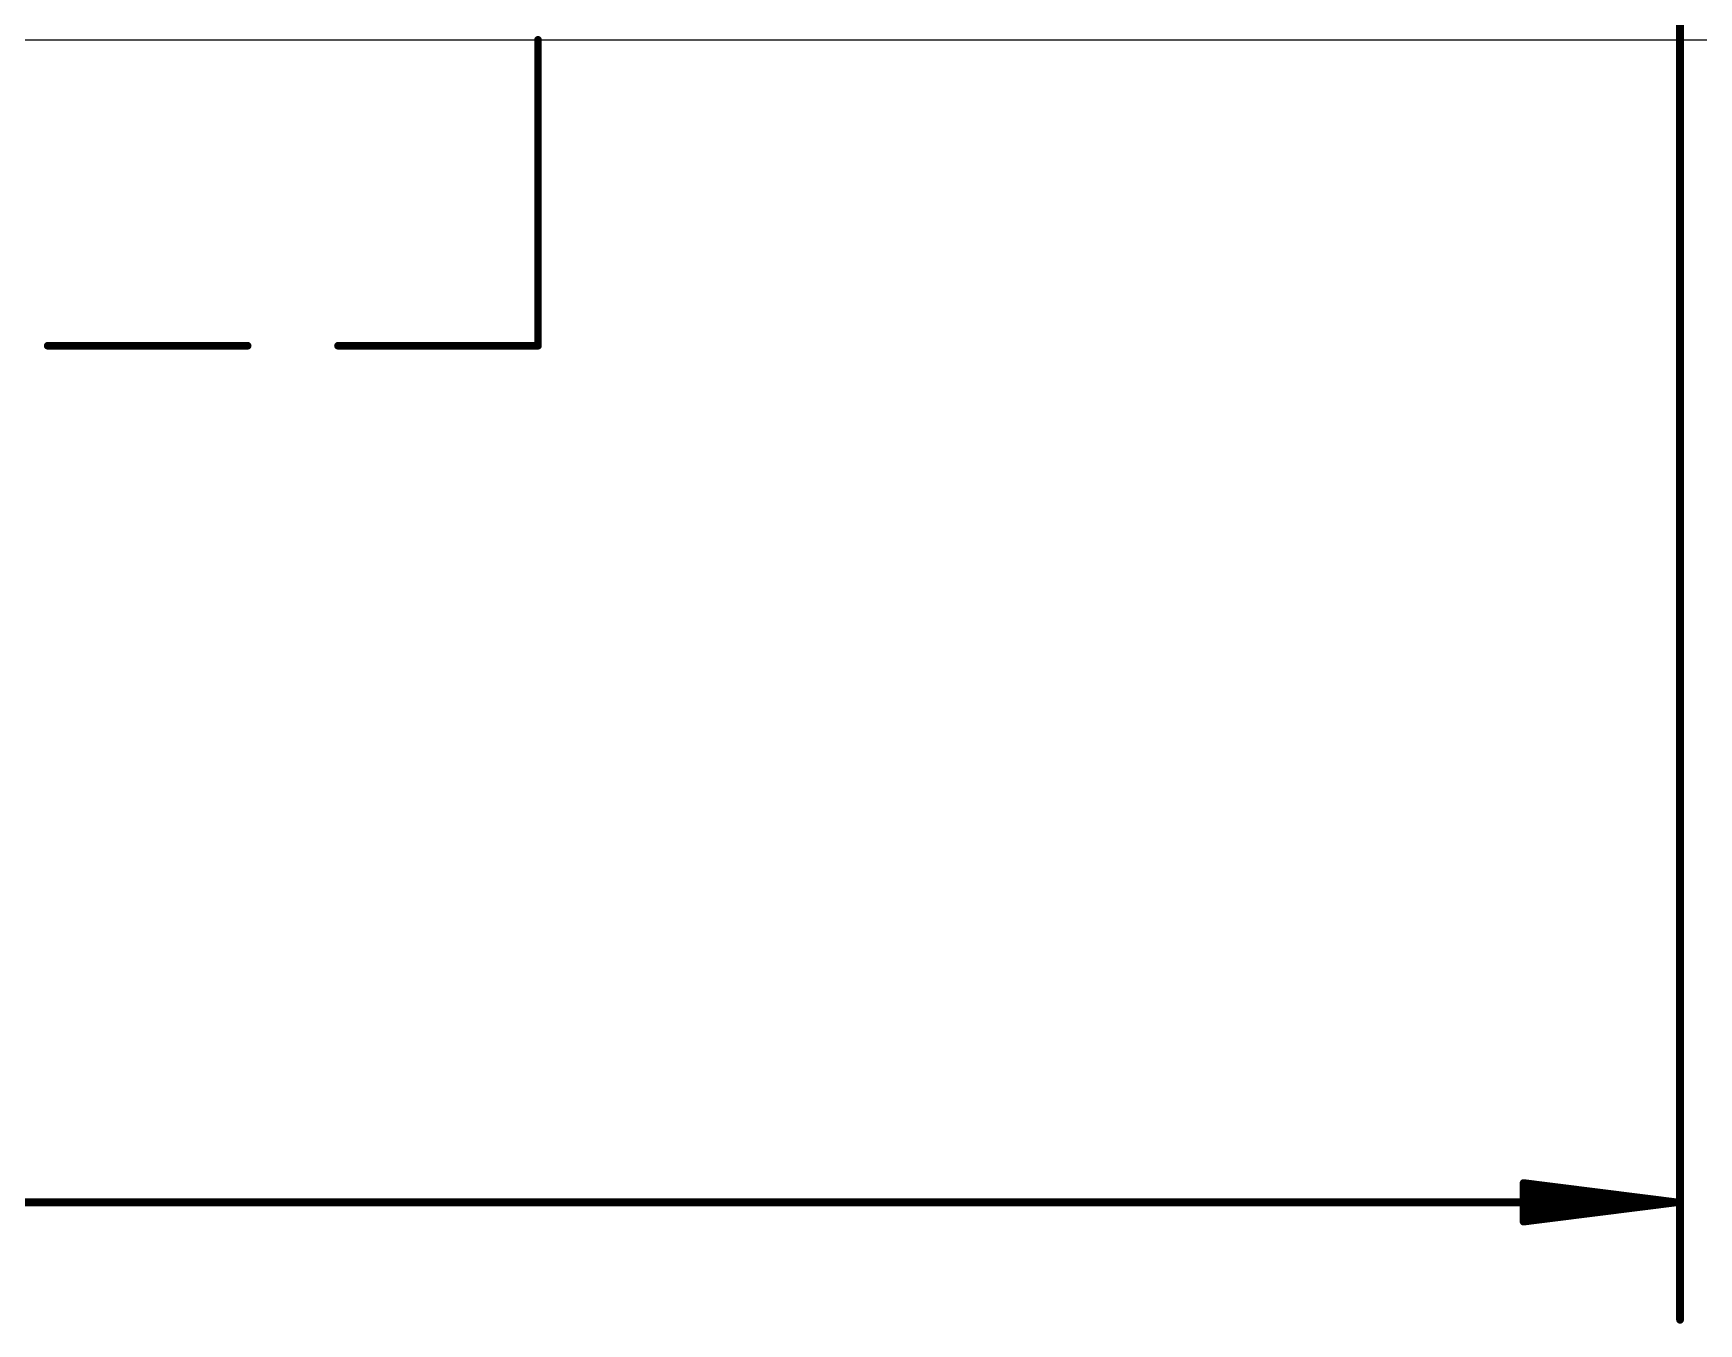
# Model space of a CAD drawing. Extents: x -18 to 144, y -21 to 125.
# Drawn here: x 59.05 to 86.72, y -21.32 to 0.11 of the extents above; entities that cross this region are included whole.
import ezdxf

# ---------------------------------------------------------------- set-up
doc = ezdxf.new("R2010")
doc.units = 0
for name, color, linetype in [('114', 4, 'CONTINUOUS'), ('20', 53, 'CONTINUOUS'), ('21', 253, 'CONTINUOUS')]:
    doc.layers.add(name, color=color, linetype=linetype)

msp = doc.modelspace()

# ---------------------------------------------------------------- linework, layer by layer
at = {"layer": '114', "const_width": 0.13}
for points in [[(86.4108, 6.858), (86.4108, -21.254)], [(86.3458, -19.304), (83.8108, -18.9848)], [(83.8108, -18.9848), (83.8108, -19.6232)], [(86.3458, -19.304), (83.8108, -19.044)], [(11.4696, -19.304), (86.3458, -19.304)], [(86.3458, -19.304), (83.8108, -19.174)], [(83.8108, -19.6232), (86.3458, -19.304)], [(83.8108, -19.434), (86.3458, -19.304)], [(83.8108, -19.564), (86.3458, -19.304)]]:
    msp.add_lwpolyline(points, dxfattribs=at)
at = {"layer": '114', "const_width": 0.065}
for points in [[(83.8149, -18.9525, 1), (83.8067, -19.017)], [(83.8433, -18.9848, 1), (83.7783, -18.9848)], [(83.8141, -19.0117, 1), (83.8075, -19.0763)], [(83.8125, -19.1415, 1), (83.8091, -19.2065)], [(86.3499, -19.3362, 1), (86.3417, -19.2718)], [(86.3417, -19.3362, 1), (86.3499, -19.2718)], [(86.3491, -19.3363, 1), (86.3425, -19.2717)], [(86.3425, -19.3363, 1), (86.3491, -19.2717)], [(86.3441, -19.3365, 1), (86.3475, -19.2715)], [(86.3475, -19.3365, 1), (86.3441, -19.2715)], [(86.3458, -19.3365, 1), (86.3458, -19.2715)], [(83.8091, -19.4015, 1), (83.8125, -19.4665)], [(83.8075, -19.5317, 1), (83.8141, -19.5963)], [(83.8067, -19.591, 1), (83.8149, -19.6555)], [(83.7783, -19.6232, 1), (83.8433, -19.6232)], [(86.3783, -21.254, 1), (86.4433, -21.254)]]:
    msp.add_lwpolyline(points, format="xyb", dxfattribs=at)
at = {"layer": '20'}
msp.add_line((0, 0), (97.79, 0), dxfattribs=at)
at = {"layer": '21', "const_width": 0.0635}
for points in [[(67.4688, 0, 1), (67.4052, 0)], [(59.291, -5.0483, 1), (59.291, -5.1117)], [(62.614, -5.1117, 1), (62.614, -5.0483)], [(64.114, -5.0483, 1), (64.114, -5.1117)], [(67.4052, -5.08, 1), (67.4688, -5.08)], [(67.437, -5.1117, 1), (67.437, -5.0483)]]:
    msp.add_lwpolyline(points, format="xyb", dxfattribs=at)
at = {"layer": '21', "const_width": 0.127}
for points in [[(67.437, 0), (67.437, -5.08)], [(62.614, -5.08), (59.291, -5.08)], [(67.437, -5.08), (64.114, -5.08)]]:
    msp.add_lwpolyline(points, dxfattribs=at)

doc.saveas('drawing.dxf')
